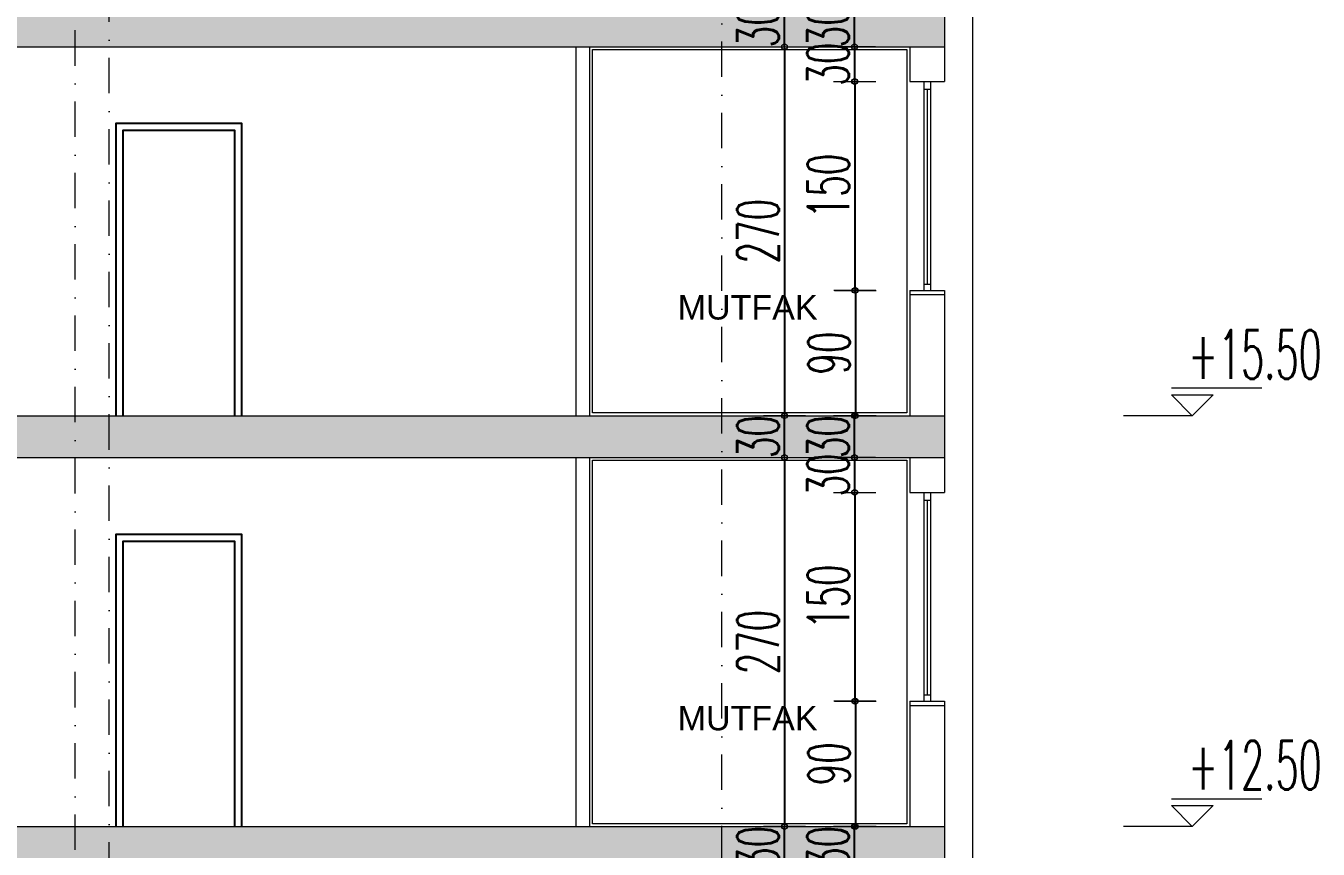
# Model space of a CAD drawing. Header units: millimetres. Extents: x -16104 to 67872, y -88009 to 12107.
# Drawn here: x 1186.2 to 1418.3, y 10120.9 to 10268.7 of the extents above; entities that cross this region are included whole.
import ezdxf

# ---------------------------------------------------------------- set-up
doc = ezdxf.new("R2010")
doc.units = ezdxf.units.MM
doc.linetypes.add('DASHDOTX2', pattern=[50.8, 25.4, -12.7, 0, -12.7])
doc.layers.get('0').update_dxf_attribs({"color": 241})
doc.layers.add('TARAMA', color=8, linetype='Continuous', lineweight=15)
doc.styles.add('DIM', font='Txttw.shx', dxfattribs={"width": 0.6})
doc.styles.add('OLCU', font='simplex.shx', dxfattribs={"width": 0.6, "height": 1400})
doc.dimstyles.new('50', dxfattribs={"dimscale": 0, "dimtxt": 30, "dimasz": 1, "dimexe": 0, "dimexo": 2, "dimgap": 4, "dimtad": 1, "dimdec": 0, "dimzin": 0, "dimdsep": 46, "dimtxsty": 'DIM', "dimblk1": 'DOT', "dimblk2": 'DOT', "dimsah": 1, "dimcen": 1.5, "dimdle": 3, "dimse1": 1, "dimse2": 1, "dimclrd": 256, "dimclre": 9, "dimclrt": 256, "dimadec": 0, "dimazin": 0, "dimtfac": 0.24, "dimtdec": 0, "dimtix": 1, "dimtmove": 2, "dimatfit": 3, "dimldrblk": 'DOT', "dimfxl": 0, "dimtolj": 1, "dimtzin": 15, "dimarcsym": 0})
pattern_1 = [(45, (30083.195, -15344.7364), (-1.76776695, 1.76776695), []), (45, (30084.96, -15344.7364), (-1.76776695, 1.76776695), [1.2, -0.5])]

# ---------------------------------------------------------------- blocks, each defined once
blk = doc.blocks.new('DOT')
for p, q in [((0, 15), (0, -15)), ((-2, 0), (0, 0)), ((2, 0), (0, 0))]:
    blk.add_line(p, q)
blk.add_circle((0, 0), 2)
blk = doc.blocks.new('*D3188')
at = {"layer": 'Defpoints', "color": 0, "transparency": 16777216}
for p in [(64492.21, 2739.97), (64531.9, 2739.97), (64531.9, 2709.97)]:
    blk.add_point(p, dxfattribs=at)
at = {"layer": 'TARAMA', "lineweight": -2, "transparency": 16777216}
for p, q in [((64492.21, 2740.97), (64492.21, 2741.97)), ((64492.21, 2709.97), (64492.21, 2739.97)), ((64492.21, 2708.97), (64492.21, 2707.97))]:
    blk.add_line(p, q, dxfattribs=at)
for p, rotation in [((64492.21, 2739.97), 270), ((64492.21, 2709.97), 90)]:
    blk.add_blockref('DOT', p, dxfattribs=dict(at, rotation=rotation))
at = {"layer": 'TARAMA', "transparency": 16777216, "insert": (64473.21, 2724.97), "char_height": 30, "attachment_point": 5, "rotation": 90, "style": 'DIM'}
blk.add_mtext('\\A1;30', dxfattribs=at)
blk = doc.blocks.new('*D3189')
at = {"layer": 'Defpoints', "color": 0, "transparency": 16777216}
for p in [(64531.9, 2709.97), (64492.19, 2684.97), (64531.9, 2684.97)]:
    blk.add_point(p, dxfattribs=at)
at = {"layer": 'TARAMA', "lineweight": -2, "transparency": 16777216}
for p, q in [((64492.19, 2710.97), (64492.19, 2711.97)), ((64492.19, 2709.97), (64492.19, 2684.97)), ((64492.19, 2683.97), (64492.19, 2682.97))]:
    blk.add_line(p, q, dxfattribs=at)
for p, rotation in [((64492.19, 2709.97), 270), ((64492.19, 2684.97), 90)]:
    blk.add_blockref('DOT', p, dxfattribs=dict(at, rotation=rotation))
at = {"layer": 'TARAMA', "transparency": 16777216, "insert": (64473.19, 2697.47), "char_height": 30, "attachment_point": 5, "rotation": 90, "style": 'DIM'}
blk.add_mtext('\\A1;30', dxfattribs=at)
blk = doc.blocks.new('*D3030')
at = {"layer": 'Defpoints', "color": 0, "transparency": 16777216}
for p in [(64531.9, 2684.97), (64492.44, 2534.97), (64531.9, 2534.97)]:
    blk.add_point(p, dxfattribs=at)
at = {"layer": 'TARAMA', "lineweight": -2, "transparency": 16777216}
blk.add_line((64492.44, 2683.97), (64492.44, 2535.97), dxfattribs=at)
for p, rotation in [((64492.44, 2684.97), 90), ((64492.44, 2534.97), 270)]:
    blk.add_blockref('DOT', p, dxfattribs=dict(at, rotation=rotation))
at = {"layer": 'TARAMA', "transparency": 16777216, "insert": (64473.44, 2609.97), "char_height": 30, "attachment_point": 5, "rotation": 90, "style": 'DIM'}
blk.add_mtext('\\A1;150', dxfattribs=at)
blk = doc.blocks.new('*D3031')
at = {"layer": 'Defpoints', "color": 0, "transparency": 16777216}
for p in [(64531.9, 2534.97), (64492.83, 2444.97), (64531.9, 2444.97)]:
    blk.add_point(p, dxfattribs=at)
at = {"layer": 'TARAMA', "lineweight": -2, "transparency": 16777216}
blk.add_line((64492.83, 2533.97), (64492.83, 2445.97), dxfattribs=at)
for p, rotation in [((64492.83, 2534.97), 90), ((64492.83, 2444.97), 270)]:
    blk.add_blockref('DOT', p, dxfattribs=dict(at, rotation=rotation))
at = {"layer": 'TARAMA', "transparency": 16777216, "insert": (64473.83, 2489.97), "char_height": 30, "attachment_point": 5, "rotation": 90, "style": 'DIM'}
blk.add_mtext('\\A1;90', dxfattribs=at)
blk = doc.blocks.new('*D3191')
at = {"layer": 'Defpoints', "color": 0, "transparency": 16777216}
for p in [(64492.21, 2444.97), (64531.9, 2444.97), (64531.9, 2414.97)]:
    blk.add_point(p, dxfattribs=at)
at = {"layer": 'TARAMA', "lineweight": -2, "transparency": 16777216}
for p, q in [((64492.21, 2445.97), (64492.21, 2446.97)), ((64492.21, 2414.97), (64492.21, 2444.97)), ((64492.21, 2413.97), (64492.21, 2412.97))]:
    blk.add_line(p, q, dxfattribs=at)
for p, rotation in [((64492.21, 2444.97), 270), ((64492.21, 2414.97), 90)]:
    blk.add_blockref('DOT', p, dxfattribs=dict(at, rotation=rotation))
at = {"layer": 'TARAMA', "transparency": 16777216, "insert": (64473.21, 2429.97), "char_height": 30, "attachment_point": 5, "rotation": 90, "style": 'DIM'}
blk.add_mtext('\\A1;30', dxfattribs=at)
blk = doc.blocks.new('*D3192')
at = {"layer": 'Defpoints', "color": 0, "transparency": 16777216}
for p in [(64531.9, 2414.97), (64492.19, 2389.97), (64531.9, 2389.97)]:
    blk.add_point(p, dxfattribs=at)
at = {"layer": 'TARAMA', "lineweight": -2, "transparency": 16777216}
for p, q in [((64492.19, 2415.97), (64492.19, 2416.97)), ((64492.19, 2414.97), (64492.19, 2389.97)), ((64492.19, 2388.97), (64492.19, 2387.97))]:
    blk.add_line(p, q, dxfattribs=at)
for p, rotation in [((64492.19, 2414.97), 270), ((64492.19, 2389.97), 90)]:
    blk.add_blockref('DOT', p, dxfattribs=dict(at, rotation=rotation))
at = {"layer": 'TARAMA', "transparency": 16777216, "insert": (64473.19, 2402.47), "char_height": 30, "attachment_point": 5, "rotation": 90, "style": 'DIM'}
blk.add_mtext('\\A1;30', dxfattribs=at)
blk = doc.blocks.new('*D3044')
at = {"layer": 'Defpoints', "color": 0, "transparency": 16777216}
for p in [(64531.9, 2389.97), (64492.44, 2239.97), (64531.9, 2239.97)]:
    blk.add_point(p, dxfattribs=at)
at = {"layer": 'TARAMA', "lineweight": -2, "transparency": 16777216}
blk.add_line((64492.44, 2388.97), (64492.44, 2240.97), dxfattribs=at)
for p, rotation in [((64492.44, 2389.97), 90), ((64492.44, 2239.97), 270)]:
    blk.add_blockref('DOT', p, dxfattribs=dict(at, rotation=rotation))
at = {"layer": 'TARAMA', "transparency": 16777216, "insert": (64473.44, 2314.97), "char_height": 30, "attachment_point": 5, "rotation": 90, "style": 'DIM'}
blk.add_mtext('\\A1;150', dxfattribs=at)
blk = doc.blocks.new('*D3045')
at = {"layer": 'Defpoints', "color": 0, "transparency": 16777216}
for p in [(64531.9, 2239.97), (64492.83, 2149.97), (64531.9, 2149.97)]:
    blk.add_point(p, dxfattribs=at)
at = {"layer": 'TARAMA', "lineweight": -2, "transparency": 16777216}
blk.add_line((64492.83, 2238.97), (64492.83, 2150.97), dxfattribs=at)
for p, rotation in [((64492.83, 2239.97), 90), ((64492.83, 2149.97), 270)]:
    blk.add_blockref('DOT', p, dxfattribs=dict(at, rotation=rotation))
at = {"layer": 'TARAMA', "transparency": 16777216, "insert": (64473.83, 2194.97), "char_height": 30, "attachment_point": 5, "rotation": 90, "style": 'DIM'}
blk.add_mtext('\\A1;90', dxfattribs=at)
blk = doc.blocks.new('*D3197')
at = {"layer": 'Defpoints', "color": 0, "transparency": 16777216}
for p in [(64492.21, 2149.97), (64531.9, 2149.97), (64531.9, 2119.97)]:
    blk.add_point(p, dxfattribs=at)
at = {"layer": 'TARAMA', "lineweight": -2, "transparency": 16777216}
for p, q in [((64492.21, 2150.97), (64492.21, 2151.97)), ((64492.21, 2119.97), (64492.21, 2149.97)), ((64492.21, 2118.97), (64492.21, 2117.97))]:
    blk.add_line(p, q, dxfattribs=at)
for p, rotation in [((64492.21, 2149.97), 270), ((64492.21, 2119.97), 90)]:
    blk.add_blockref('DOT', p, dxfattribs=dict(at, rotation=rotation))
at = {"layer": 'TARAMA', "transparency": 16777216, "insert": (64473.21, 2134.97), "char_height": 30, "attachment_point": 5, "rotation": 90, "style": 'DIM'}
blk.add_mtext('\\A1;30', dxfattribs=at)
blk = doc.blocks.new('*D3104')
at = {"layer": 'Defpoints', "color": 0, "transparency": 16777216}
for p in [(64441.9, 2709.97), (64441.9, 2444.97), (64441.9, 2444.97)]:
    blk.add_point(p, dxfattribs=at)
at = {"layer": 'TARAMA', "lineweight": -2, "transparency": 16777216}
blk.add_line((64441.9, 2708.97), (64441.9, 2445.97), dxfattribs=at)
for p, rotation in [((64441.9, 2709.97), 90), ((64441.9, 2444.97), 270)]:
    blk.add_blockref('DOT', p, dxfattribs=dict(at, rotation=rotation))
at = {"layer": 'TARAMA', "transparency": 16777216, "insert": (64422.9, 2577.47), "char_height": 30, "attachment_point": 5, "rotation": 90, "style": 'DIM'}
blk.add_mtext('\\A1;270', dxfattribs=at)
blk = doc.blocks.new('*D3209')
at = {"layer": 'Defpoints', "color": 0, "transparency": 16777216}
for p in [(64441.9, 2739.97), (64481.58, 2739.97), (64481.58, 2709.97)]:
    blk.add_point(p, dxfattribs=at)
at = {"layer": 'TARAMA', "lineweight": -2, "transparency": 16777216}
for p, q in [((64441.9, 2740.97), (64441.9, 2741.97)), ((64441.9, 2709.97), (64441.9, 2739.97)), ((64441.9, 2708.97), (64441.9, 2707.97))]:
    blk.add_line(p, q, dxfattribs=at)
for p, rotation in [((64441.9, 2739.97), 270), ((64441.9, 2709.97), 90)]:
    blk.add_blockref('DOT', p, dxfattribs=dict(at, rotation=rotation))
at = {"layer": 'TARAMA', "transparency": 16777216, "insert": (64422.9, 2724.97), "char_height": 30, "attachment_point": 5, "rotation": 90, "style": 'DIM'}
blk.add_mtext('\\A1;30', dxfattribs=at)
blk = doc.blocks.new('*D3106')
at = {"layer": 'Defpoints', "color": 0, "transparency": 16777216}
for p in [(64441.9, 2414.97), (64441.9, 2149.97), (64441.9, 2149.97)]:
    blk.add_point(p, dxfattribs=at)
at = {"layer": 'TARAMA', "lineweight": -2, "transparency": 16777216}
blk.add_line((64441.9, 2413.97), (64441.9, 2150.97), dxfattribs=at)
for p, rotation in [((64441.9, 2414.97), 90), ((64441.9, 2149.97), 270)]:
    blk.add_blockref('DOT', p, dxfattribs=dict(at, rotation=rotation))
at = {"layer": 'TARAMA', "transparency": 16777216, "insert": (64422.9, 2282.47), "char_height": 30, "attachment_point": 5, "rotation": 90, "style": 'DIM'}
blk.add_mtext('\\A1;270', dxfattribs=at)
blk = doc.blocks.new('*D3211')
at = {"layer": 'Defpoints', "color": 0, "transparency": 16777216}
for p in [(64441.9, 2444.97), (64481.58, 2444.97), (64481.58, 2414.97)]:
    blk.add_point(p, dxfattribs=at)
at = {"layer": 'TARAMA', "lineweight": -2, "transparency": 16777216}
for p, q in [((64441.9, 2445.97), (64441.9, 2446.97)), ((64441.9, 2414.97), (64441.9, 2444.97)), ((64441.9, 2413.97), (64441.9, 2412.97))]:
    blk.add_line(p, q, dxfattribs=at)
for p, rotation in [((64441.9, 2444.97), 270), ((64441.9, 2414.97), 90)]:
    blk.add_blockref('DOT', p, dxfattribs=dict(at, rotation=rotation))
at = {"layer": 'TARAMA', "transparency": 16777216, "insert": (64422.9, 2429.97), "char_height": 30, "attachment_point": 5, "rotation": 90, "style": 'DIM'}
blk.add_mtext('\\A1;30', dxfattribs=at)
blk = doc.blocks.new('*D3212')
at = {"layer": 'Defpoints', "color": 0, "transparency": 16777216}
for p in [(64441.9, 2149.97), (64481.58, 2149.97), (64481.58, 2119.97)]:
    blk.add_point(p, dxfattribs=at)
at = {"layer": 'TARAMA', "lineweight": -2, "transparency": 16777216}
for p, q in [((64441.9, 2150.97), (64441.9, 2151.97)), ((64441.9, 2119.97), (64441.9, 2149.97)), ((64441.9, 2118.97), (64441.9, 2117.97))]:
    blk.add_line(p, q, dxfattribs=at)
for p, rotation in [((64441.9, 2149.97), 270), ((64441.9, 2119.97), 90)]:
    blk.add_blockref('DOT', p, dxfattribs=dict(at, rotation=rotation))
at = {"layer": 'TARAMA', "transparency": 16777216, "insert": (64422.9, 2134.97), "char_height": 30, "attachment_point": 5, "rotation": 90, "style": 'DIM'}
blk.add_mtext('\\A1;30', dxfattribs=at)
blk = doc.blocks.new('UYH')
at = {"layer": 'TARAMA'}
h = blk.add_hatch(dxfattribs=at)
h.set_pattern_fill('JIS_STN_2.5,_O', color=256)
h.set_pattern_definition(pattern_1)
h.paths.add_polyline_path([(63512.4, 2739.97), (63512.4, 2709.97), (64556.9, 2709.97), (64556.9, 2739.97)])
h.paths.add_polyline_path([(63560.9, 2702.9), (63560.9, 2747.04), (63605.9, 2747.04), (63605.9, 2702.9)], flags=9)
h.paths.add_polyline_path([(64450.71, 2702.9), (64450.71, 2747.04), (64495.71, 2747.04), (64495.71, 2702.9)], flags=9)
h.paths.add_polyline_path([(64450.69, 2675.4), (64450.69, 2719.54), (64495.69, 2719.54), (64495.69, 2675.4)], flags=9)
h.paths.add_polyline_path([(64400.4, 2702.9), (64400.4, 2747.04), (64445.4, 2747.04), (64445.4, 2702.9)], flags=9)
h = blk.add_hatch(dxfattribs=at)
h.set_pattern_fill('JIS_STN_2.5,_O', color=256)
h.set_pattern_definition(pattern_1)
h.paths.add_polyline_path([(64556.9, 2414.97), (64556.9, 2444.97), (63512.4, 2444.97), (63512.4, 2414.97)])
h.paths.add_polyline_path([(63560.9, 2407.9), (63560.9, 2452.04), (63605.9, 2452.04), (63605.9, 2407.9)], flags=9)
h.paths.add_polyline_path([(64450.71, 2407.9), (64450.71, 2452.04), (64495.71, 2452.04), (64495.71, 2407.9)], flags=9)
h.paths.add_polyline_path([(64450.69, 2380.4), (64450.69, 2424.54), (64495.69, 2424.54), (64495.69, 2380.4)], flags=9)
h.paths.add_polyline_path([(64400.4, 2407.9), (64400.4, 2452.04), (64445.4, 2452.04), (64445.4, 2407.9)], flags=9)
h = blk.add_hatch(dxfattribs=at)
h.set_pattern_fill('JIS_STN_2.5,_O', color=256)
h.set_pattern_definition(pattern_1)
h.paths.add_polyline_path([(64556.9, 2119.97), (64556.9, 2149.97), (63512.4, 2149.97), (63512.4, 2119.97)])
h.paths.add_polyline_path([(63560.9, 2112.9), (63560.9, 2157.04), (63605.9, 2157.04), (63605.9, 2112.9)], flags=9)
h.paths.add_polyline_path([(64450.71, 2112.9), (64450.71, 2157.04), (64495.71, 2157.04), (64495.71, 2112.9)], flags=9)
h.paths.add_polyline_path([(64450.69, 2085.4), (64450.69, 2129.54), (64495.69, 2129.54), (64495.69, 2085.4)], flags=9)
h.paths.add_polyline_path([(64400.4, 2112.9), (64400.4, 2157.04), (64445.4, 2157.04), (64445.4, 2112.9)], flags=9)
for points in [[(63961.9, 2444.97), (63961.9, 2654.97), (64051.9, 2654.97), (64051.9, 2444.97)], [(63966.9, 2444.97), (63966.9, 2649.97), (64046.9, 2649.97), (64046.9, 2444.97)], [(63961.9, 2149.97), (63961.9, 2359.97), (64051.9, 2359.97), (64051.9, 2149.97)], [(63966.9, 2149.97), (63966.9, 2354.97), (64046.9, 2354.97), (64046.9, 2149.97)]]:
    blk.add_lwpolyline(points)
at = {"layer": 'TARAMA', "linetype": 'DASHDOTX2'}
for p, q in [((63956.9, 577.4), (63956.9, 3471.09)), ((63932.39, 545.97), (63932.39, 3439.66)), ((64396.89, 537.89), (64396.89, 3431.58))]:
    blk.add_line(p, q, dxfattribs=at)
at = {"layer": 'TARAMA'}
for p, q in [((64556.9, 2739.97), (64556.9, 2684.97)), ((64576.9, 2739.97), (64576.9, 2444.97)), ((63512.4, 2709.97), (64556.9, 2709.97)), ((64291.9, 2709.97), (64291.9, 2444.97)), ((64301.9, 2709.97), (64301.9, 2444.97)), ((64531.9, 2709.97), (64531.9, 2684.97)), ((64531.9, 2684.97), (64556.9, 2684.97)), ((64541.9, 2684.97), (64541.9, 2534.97)), ((64546.9, 2684.97), (64546.9, 2534.97)), ((64541.9, 2679.43), (64546.9, 2679.43)), ((64544.4, 2679.43), (64544.4, 2539.54)), ((64531.9, 2534.97), (64531.9, 2444.97)), ((64531.9, 2534.97), (64556.9, 2534.97)), ((64541.9, 2539.54), (64546.9, 2539.54)), ((64556.9, 2534.97), (64556.9, 2444.97)), ((64531.9, 2531.97), (64556.9, 2531.97)), ((63512.4, 2444.97), (64556.9, 2444.97)), ((64556.9, 2444.97), (64556.9, 2389.97)), ((64576.9, 2444.97), (64576.9, 2149.97)), ((63512.4, 2414.97), (64556.9, 2414.97)), ((64291.9, 2414.97), (64291.9, 2149.97)), ((64301.9, 2414.97), (64301.9, 2149.97)), ((64531.9, 2414.97), (64531.9, 2389.97)), ((64531.9, 2389.97), (64556.9, 2389.97)), ((64541.9, 2389.97), (64541.9, 2239.97)), ((64546.9, 2389.97), (64546.9, 2239.97)), ((64541.9, 2384.43), (64546.9, 2384.43)), ((64544.4, 2384.43), (64544.4, 2244.54)), ((64531.9, 2239.97), (64531.9, 2149.97)), ((64531.9, 2239.97), (64556.9, 2239.97)), ((64541.9, 2244.54), (64546.9, 2244.54)), ((64556.9, 2239.97), (64556.9, 2149.97)), ((64531.9, 2236.97), (64556.9, 2236.97)), ((63512.4, 2149.97), (64556.9, 2149.97)), ((64556.9, 2149.97), (64556.9, 2094.97)), ((64576.9, 2149.97), (64576.9, 1854.97))]:
    blk.add_line(p, q, dxfattribs=at)
at = {"layer": 'TARAMA', "ltscale": 0.01}
for p, q in [((64719.8, 2464.97), (64784.8, 2464.97)), ((64734.8, 2444.97), (64719.8, 2459.97)), ((64719.8, 2459.97), (64749.8, 2459.97)), ((64734.8, 2444.97), (64749.8, 2459.97)), ((64734.8, 2444.97), (64685.48, 2444.97)), ((64719.8, 2169.97), (64784.8, 2169.97)), ((64734.8, 2149.97), (64719.8, 2164.97)), ((64719.8, 2164.97), (64749.8, 2164.97)), ((64734.8, 2149.97), (64749.8, 2164.97)), ((64734.8, 2149.97), (64685.48, 2149.97))]:
    blk.add_line(p, q, dxfattribs=at)
at = {"layer": 'TARAMA'}
for points in [[(64303.9, 2707.97), (64529.9, 2707.97), (64529.9, 2534.97), (64529.9, 2446.97), (64303.9, 2446.97)], [(64303.9, 2412.97), (64529.9, 2412.97), (64529.9, 2239.97), (64529.9, 2151.97), (64303.9, 2151.97)]]:
    blk.add_lwpolyline(points, close=True, dxfattribs=at)
at = {"layer": 'TARAMA', "ltscale": 0.01, "style": 'OLCU', "width": 0.55}
for s, p in [('+15.50', (64732.03, 2471.48)), ('+12.50', (64732.03, 2176.48))]:
    blk.add_text(s, height=35, dxfattribs=at).set_placement(p)
at = {"layer": 'TARAMA', "char_height": 17.5, "width": 1076.8413, "attachment_point": 9}
for insert in [(64465.66, 2513.82), (64465.66, 2218.82)]:
    blk.add_mtext('{\\fArial|b0|i0|c162|p34;MUTFAK}', dxfattribs=dict(at, insert=insert))
at = {"layer": 'TARAMA'}
for base, p1, p2, picture, middle in [((64441.9, 2739.97), (64481.58, 2709.97), (64481.58, 2739.97), '*D3209', (64422.9, 2724.97)), ((64492.21, 2739.97), (64531.9, 2709.97), (64531.9, 2739.97), '*D3188', (64473.21, 2724.97)), ((64492.44, 2534.97), (64531.9, 2684.97), (64531.9, 2534.97), '*D3030', (64473.44, 2609.97)), ((64492.83, 2444.97), (64531.9, 2534.97), (64531.9, 2444.97), '*D3031', (64473.83, 2489.97)), ((64441.9, 2444.97), (64481.58, 2414.97), (64481.58, 2444.97), '*D3211', (64422.9, 2429.97)), ((64492.21, 2444.97), (64531.9, 2414.97), (64531.9, 2444.97), '*D3191', (64473.21, 2429.97)), ((64492.44, 2239.97), (64531.9, 2389.97), (64531.9, 2239.97), '*D3044', (64473.44, 2314.97)), ((64492.83, 2149.97), (64531.9, 2239.97), (64531.9, 2149.97), '*D3045', (64473.83, 2194.97)), ((64441.9, 2149.97), (64481.58, 2119.97), (64481.58, 2149.97), '*D3212', (64422.9, 2134.97)), ((64492.21, 2149.97), (64531.9, 2119.97), (64531.9, 2149.97), '*D3197', (64473.21, 2134.97))]:
    dim = blk.add_linear_dim(base=base, p1=p1, p2=p2, angle=90, dimstyle='50', override={"dimscale": 1}, dxfattribs=at)
    dim.commit()
    dim.dimension.update_dxf_attribs({"geometry": picture, "text_midpoint": middle})
for base, p1, p2, text, picture, middle in [((64492.19, 2684.97), (64531.9, 2709.97), (64531.9, 2684.97), '30', '*D3189', (64473.19, 2697.47)), ((64441.9, 2444.97), (64441.9, 2709.97), (64441.9, 2444.97), '270', '*D3104', (64422.9, 2577.47)), ((64492.19, 2389.97), (64531.9, 2414.97), (64531.9, 2389.97), '30', '*D3192', (64473.19, 2402.47)), ((64441.9, 2149.97), (64441.9, 2414.97), (64441.9, 2149.97), '270', '*D3106', (64422.9, 2282.47))]:
    dim = blk.add_linear_dim(base=base, p1=p1, p2=p2, angle=90, text=text, dimstyle='50', override={"dimscale": 1}, dxfattribs=at)
    dim.commit()
    dim.dimension.update_dxf_attribs({"geometry": picture, "text_midpoint": middle})

msp = doc.modelspace()

# ---------------------------------------------------------------- block references
at = {"xscale": 0.25, "yscale": 0.25, "zscale": 0.25}
msp.add_blockref('UYH', (-14788.06, 9587.5), dxfattribs=at)

doc.saveas('drawing.dxf')
